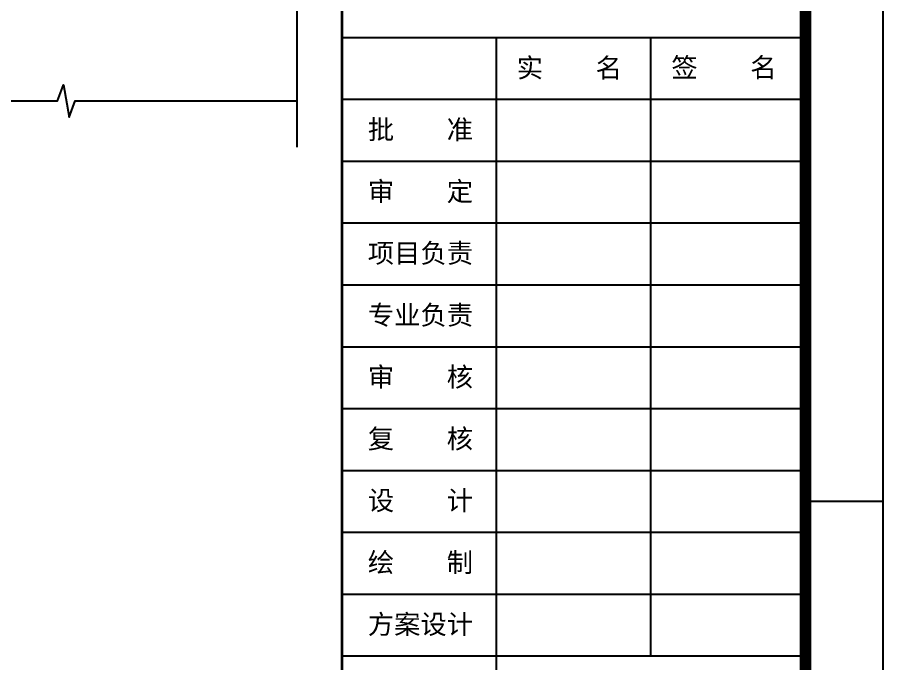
# Model space of a CAD drawing. Extents: x 396092 to 455492, y 17293 to 132793.
# Drawn here: x 444290 to 455492, y 110492 to 118854 of the extents above; entities that cross this region are included whole.
import ezdxf
from ezdxf.enums import TextEntityAlignment as Align

# ---------------------------------------------------------------- set-up
doc = ezdxf.new("R2010")
doc.units = 0
doc.header["$LTSCALE"] = 1000
doc.header["$MEASUREMENT"] = 0
doc.layers.add('DIM_SYMB', color=3, linetype='Continuous')
doc.styles.add('图框 黑体', font='simhei_0.ttf', dxfattribs={"width": 0.7})

# ---------------------------------------------------------------- blocks, each defined once
blk = doc.blocks.new('A$Ce900529c')
for p, q in [((1479.47, -770.99), (1539.47, -770.99)), ((1479.47, -770.99), (1539.47, -770.99)), ((1499.47, -842.99), (1499.47, -770.99)), ((1519.47, -850.99), (1519.47, -770.99)), ((1479.47, -778.99), (1539.47, -778.99)), ((1479.47, -786.99), (1539.47, -786.99)), ((1479.47, -794.99), (1539.47, -794.99)), ((1479.47, -802.99), (1539.47, -802.99)), ((1479.47, -810.99), (1539.47, -810.99)), ((1479.47, -818.99), (1539.47, -818.99)), ((1479.47, -826.99), (1539.47, -826.99)), ((1499.47, -906.99), (1499.47, -826.99)), ((1539.47, -830.99), (1549.47, -830.99)), ((1479.47, -834.99), (1539.47, -834.99)), ((1479.47, -842.99), (1539.47, -842.99)), ((1479.47, -850.99), (1539.47, -850.99))]:
    blk.add_line(p, q)
blk.add_lwpolyline([(955.47, -628.99), (1549.47, -628.99), (1549.47, -1048.99), (955.47, -1048.99)], close=True)
at = {"const_width": 1.5}
blk.add_lwpolyline([(1539.47, -638.99), (980.47, -638.99), (980.47, -1038.99), (1539.47, -1038.99)], close=True, dxfattribs=at)
at = {"const_width": 0.35}
blk.add_lwpolyline([(1479.47, -1038.99), (1479.47, -638.99)], dxfattribs=at)
at = {"style": '图框 黑体'}
for s, p in [('实    名', (1508.91, -774.86)), ('签    名', (1528.92, -774.82)), ('批    准', (1489.63, -782.85)), ('审    定', (1489.63, -790.85)), ('项目负责', (1489.63, -798.85)), ('专业负责', (1489.63, -806.85)), ('审    核', (1489.63, -814.85)), ('复    核', (1489.63, -822.85)), ('设    计', (1489.63, -830.85)), ('绘    制', (1489.63, -838.85)), ('方案设计', (1489.63, -846.85))]:
    blk.add_text(s, height=2.5, dxfattribs=at).set_placement(p, align=Align.MIDDLE)

msp = doc.modelspace()

# ---------------------------------------------------------------- linework, layer by layer
at = {"layer": 'DIM_SYMB'}
for points in [[(447906.6, 126419.4), (447906.6, 121908.2), (448116.6, 121831.7), (447696.6, 121757.7), (447906.6, 121683.2), (447906.6, 117172)], [(441941.4, 117772), (444811.5, 117772), (444887.9, 117982), (444962, 117562), (445036.5, 117772), (447906.6, 117772)]]:
    msp.add_lwpolyline(points, dxfattribs=at)

# ---------------------------------------------------------------- block references
at = {"xscale": 100, "yscale": 100, "zscale": 100}
msp.add_blockref('A$Ce900529c', (300545.2, 195692.1), dxfattribs=at)

doc.saveas('drawing.dxf')
